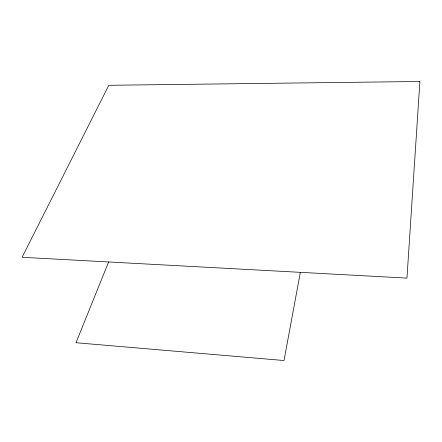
<?xml version="1.0" encoding="UTF-8"?>
<svg xmlns="http://www.w3.org/2000/svg" width="442" height="442" viewBox="0 0 442 442"><rect width="100%" height="100%" fill="white"/><g stroke="black" fill="none" stroke-linecap="round" stroke-linejoin="round"><path stroke-width="0.66" d="M300.345 272.344L284.018 360.517L76.002 342.732L108.616 261.968M419.9 81.483L406.955 278.112L22.1 257.283L108.809 85.289L419.9 81.483"/></g></svg>
